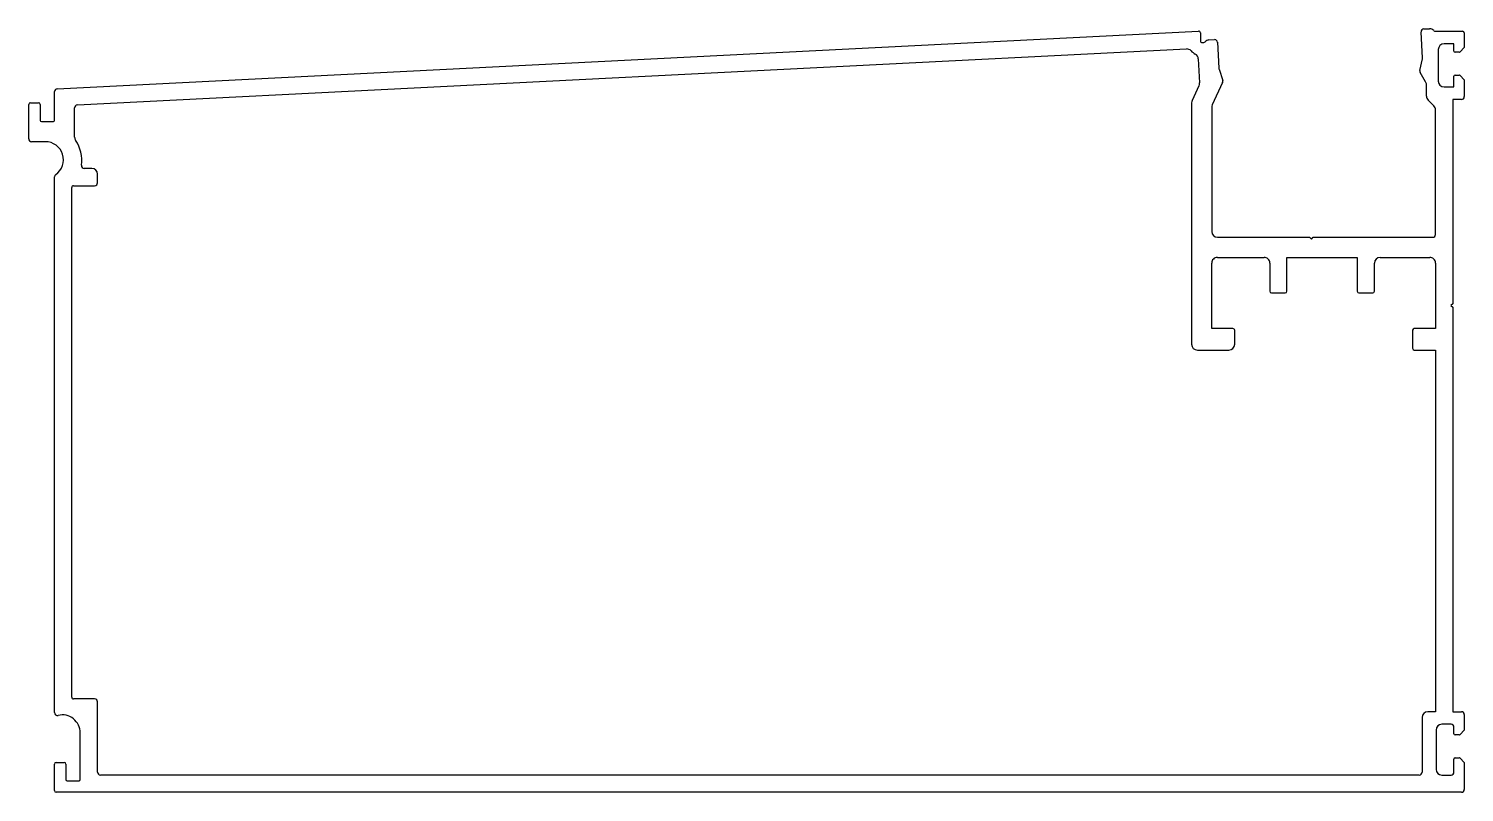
# Model space of a CAD drawing. Extents: x 2865 to 3115, y 1349 to 1482.
import ezdxf

# ---------------------------------------------------------------- set-up
doc = ezdxf.new("R2010")
doc.units = 0
doc.layers.get('0').update_dxf_attribs({"linetype": 'CONTINUOUS'})

msp = doc.modelspace()

# ---------------------------------------------------------------- linework, layer by layer
for p, q in [((2870, 1471.79), (3068.95, 1481.84)), ((3069.27, 1481.54), (3069.27, 1480.14)), ((3107.97, 1477.15), (3107.74, 1481.68)), ((3108.21, 1482.21), (3109.2, 1482.26)), ((3110.19, 1481.81), (3114.97, 1481.81)), ((3115.27, 1481.51), (3115.27, 1478.96)), ((3069.58, 1479.84), (3069.87, 1479.86)), ((3070.75, 1480.3), (3071.74, 1480.35)), ((3072.26, 1479.88), (3072.49, 1475.35)), ((3113.47, 1479.61), (3111.74, 1479.61)), ((3113.47, 1478.36), (3113.47, 1479.61)), ((2873.5, 1468.97), (3066.84, 1478.73)), ((3068.9, 1477), (3069.12, 1472.79)), ((3107.52, 1474.96), (3107.96, 1477.02)), ((3110.74, 1478.61), (3110.74, 1473.11)), ((3114.38, 1478.16), (3113.67, 1478.16)), ((3115.27, 1478.96), (3114.53, 1478.22)), ((3072.51, 1475.22), (3073.16, 1473.21)), ((3108.53, 1473.02), (3107.58, 1474.6)), ((3113.67, 1474.16), (3114.38, 1474.16)), ((3114.53, 1474.1), (3115.27, 1473.36)), ((3069.02, 1472.31), (3067.83, 1469.76)), ((3073.14, 1472.85), (3071.33, 1468.98)), ((3108.67, 1470.5), (3108.67, 1472.5)), ((3111.74, 1472.11), (3113.47, 1472.11)), ((3113.47, 1472.11), (3113.47, 1473.96)), ((3115.27, 1473.36), (3115.27, 1470.41)), ((2865.02, 1463.05), (2865.02, 1469.06)), ((2865.32, 1469.36), (2866.72, 1469.36)), ((2867.02, 1469.06), (2867.02, 1466.26)), ((2869.52, 1466.26), (2869.52, 1471.29)), ((3067.73, 1469.34), (3067.74, 1427.23)), ((3109.96, 1468.79), (3108.96, 1469.79)), ((3113.25, 1469.91), (3113.25, 1434.31)), ((3114.77, 1469.91), (3113.25, 1469.91)), ((2873.02, 1463.37), (2873.02, 1468.47)), ((3071.23, 1468.56), (3071.23, 1446.89)), ((3110.25, 1446.39), (3110.25, 1468.08)), ((2867.22, 1466.06), (2869.32, 1466.06)), ((2867.92, 1462.56), (2865.52, 1462.55)), ((2876.01, 1457.89), (2874.71, 1457.89)), ((2877.01, 1455.39), (2877.01, 1456.89)), ((2869.51, 1363.02), (2869.51, 1456.42)), ((2872.51, 1365.7), (2872.51, 1454.59)), ((2872.81, 1454.89), (2876.51, 1454.89)), ((3072.23, 1445.89), (3088.31, 1445.89)), ((3088.31, 1445.89), (3088.61, 1445.59)), ((3088.61, 1445.59), (3088.91, 1445.89)), ((3088.91, 1445.89), (3109.75, 1445.89)), ((3072.23, 1442.39), (3080.36, 1442.39)), ((3084.36, 1436.48), (3084.36, 1442.39)), ((3084.36, 1442.39), (3096.61, 1442.39)), ((3096.61, 1442.39), (3096.61, 1436.48)), ((3100.61, 1442.39), (3109.25, 1442.39)), ((3071.24, 1429.98), (3071.23, 1441.39)), ((3081.36, 1441.39), (3081.36, 1436.48)), ((3099.61, 1436.48), (3099.61, 1441.39)), ((3110.25, 1441.39), (3110.25, 1429.98)), ((3081.66, 1436.18), (3084.06, 1436.18)), ((3096.91, 1436.18), (3099.31, 1436.18)), ((3113.25, 1434.31), (3112.95, 1434.01)), ((3112.95, 1434.01), (3113.25, 1433.71)), ((3113.25, 1433.71), (3113.25, 1363.18)), ((3074.94, 1429.98), (3071.24, 1429.98)), ((3075.24, 1427.23), (3075.24, 1429.68)), ((3106.25, 1429.68), (3106.25, 1426.53)), ((3110.25, 1429.98), (3106.55, 1429.98)), ((3068.74, 1426.23), (3074.24, 1426.23)), ((3106.55, 1426.23), (3110.25, 1426.23)), ((3110.25, 1426.23), (3110.25, 1363.18)), ((2876.51, 1365.4), (2872.81, 1365.4)), ((2877.01, 1352.63), (2877.01, 1364.9)), ((3107.92, 1362.18), (3107.92, 1352.63)), ((3110.25, 1363.18), (3108.92, 1363.18)), ((3113.25, 1363.18), (3114.77, 1363.18)), ((3115.27, 1362.68), (3115.27, 1359.93)), ((2874.01, 1351.33), (2874.01, 1359.47)), ((3110.34, 1359.98), (3110.34, 1353.13)), ((3112.97, 1360.98), (3111.34, 1360.98)), ((3113.47, 1359.33), (3113.47, 1360.48)), ((3114.38, 1359.13), (3113.67, 1359.13)), ((3115.27, 1359.93), (3114.53, 1359.19)), ((2869.51, 1349.43), (2869.51, 1354.03)), ((2869.81, 1354.33), (2871.21, 1354.33)), ((2871.51, 1354.03), (2871.51, 1351.33)), ((3113.47, 1352.63), (3113.47, 1354.93)), ((3113.67, 1355.13), (3114.38, 1355.13)), ((3114.53, 1355.07), (3115.27, 1354.33)), ((3115.27, 1354.33), (3115.27, 1349.63)), ((3107.42, 1352.13), (2877.51, 1352.13)), ((3111.34, 1352.13), (3112.97, 1352.13)), ((3114.77, 1349.13), (2869.81, 1349.13)), ((2871.71, 1351.13), (2873.81, 1351.13))]:
    msp.add_line(p, q)
for centre, radius, start, end in [((3068.97, 1481.54), 0.3, 360, 92.8918), ((3108.23, 1481.71), 0.5, 92.8747, 182.9306), ((3109.21, 1481.26), 1, 41.0673, 90.7691), ((3110.19, 1482.11), 0.3, 221.0673, 270), ((3114.97, 1481.51), 0.3, 360, 90), ((3069.57, 1480.14), 0.3, 180, 272.9123), ((3069.85, 1480.15), 0.3, 272.9123, 319.0609), ((3070.83, 1479.3), 1, 95.0554, 139.0609), ((3071.76, 1479.85), 0.5, 2.894, 92.9499), ((3111.74, 1478.61), 1, 90, 180), ((3066.89, 1477.73), 1, 41.9571, 92.8918), ((3069.57, 1480.14), 2.6, 221.9571, 242.4913), ((3067.9, 1476.95), 1, 2.894, 62.4914), ((3107.47, 1477.13), 0.5, 347.9306, 2.9306), ((3113.67, 1478.36), 0.2, 179.9997, 269.9996), ((3114.38, 1478.36), 0.2, 270, 315), ((3072.99, 1475.37), 0.5, 182.894, 197.894), ((3108.01, 1474.86), 0.5, 167.9306, 210.9306), ((3113.67, 1473.96), 0.2, 90, 180), ((3114.38, 1473.96), 0.2, 45, 90), ((2870.02, 1471.29), 0.5, 92.8918, 180), ((3068.12, 1472.74), 1, 334.894, 2.894), ((3072.69, 1473.06), 0.5, 334.894, 17.894), ((3107.67, 1472.5), 1, 0, 30.9306), ((3111.74, 1473.11), 1, 180, 270), ((2865.32, 1469.06), 0.3, 90, 179.9955), ((2866.72, 1469.06), 0.3, 0, 90), ((3068.73, 1469.34), 1, 154.894, 180.0032), ((3072.23, 1468.56), 1, 154.894, 180), ((3109.67, 1470.5), 1, 180, 225), ((3114.77, 1470.41), 0.5, 270, 360), ((2873.52, 1468.47), 0.5, 92.8918, 180), ((3109.25, 1468.08), 1, 359.9876, 45), ((2867.22, 1466.26), 0.2, 180, 270), ((2869.32, 1466.26), 0.2, 270, 360), ((2865.52, 1463.05), 0.5, 180, 270.0485), ((2867.92, 1459.41), 3.15, 304.9727, 90), ((2874.02, 1463.37), 1, 180, 213.8312), ((2867.92, 1459.27), 6.35, 352.5854, 33.8312), ((2870.01, 1456.42), 0.5, 124.9727, 180), ((2874.71, 1458.39), 0.5, 172.5854, 269.9995), ((2876.01, 1456.89), 1, 0, 89.9997), ((2872.81, 1454.59), 0.3, 89.9995, 179.9998), ((2876.51, 1455.39), 0.5, 269.9997, 360), ((3072.23, 1446.89), 1, 180, 270), ((3109.75, 1446.39), 0.5, 270, 359.9952), ((3072.23, 1441.39), 1, 90.0069, 180.0101), ((3080.36, 1441.39), 1, 0, 90.0069), ((3100.61, 1441.39), 1, 90, 180), ((3109.25, 1441.39), 1, 359.9924, 90), ((3081.66, 1436.48), 0.3, 180, 270), ((3084.06, 1436.48), 0.3, 270, 0), ((3096.91, 1436.48), 0.3, 180, 270), ((3099.31, 1436.48), 0.3, 270, 0), ((3074.94, 1429.68), 0.3, 0, 90.0006), ((3106.55, 1429.68), 0.3, 90.0004, 180), ((3068.74, 1427.23), 1, 180.0032, 270), ((3074.24, 1427.23), 1, 270, 360), ((3106.55, 1426.53), 0.3, 180, 270), ((2872.81, 1365.7), 0.3, 179.9998, 270), ((2876.51, 1364.9), 0.5, 0, 90), ((2870.01, 1363.02), 0.501, 180.0769, 283.5515), ((2870.86, 1359.47), 3.15, 0, 103.4701), ((3108.92, 1362.18), 1, 90, 180), ((3114.77, 1362.68), 0.5, 0, 90), ((3111.34, 1359.98), 1, 90, 180), ((3112.97, 1360.48), 0.5, 0, 90), ((3113.67, 1359.33), 0.2, 180, 270), ((3114.38, 1359.33), 0.2, 270, 315), ((2869.81, 1354.03), 0.3, 90, 180), ((2871.21, 1354.03), 0.3, 360, 90), ((3113.67, 1354.93), 0.2, 90.0004, 180.0003), ((3114.38, 1354.93), 0.2, 45, 90), ((2877.51, 1352.63), 0.5, 180, 269.9998), ((3107.42, 1352.63), 0.5, 269.9998, 0), ((3111.34, 1353.13), 1, 180, 270), ((3112.97, 1352.63), 0.5, 270, 360), ((2869.81, 1349.43), 0.3, 180, 270), ((2871.71, 1351.33), 0.2, 180, 270), ((2873.81, 1351.33), 0.2, 270, 0), ((3114.77, 1349.63), 0.5, 270, 360)]:
    msp.add_arc(centre, radius, start, end)

doc.saveas('drawing.dxf')
